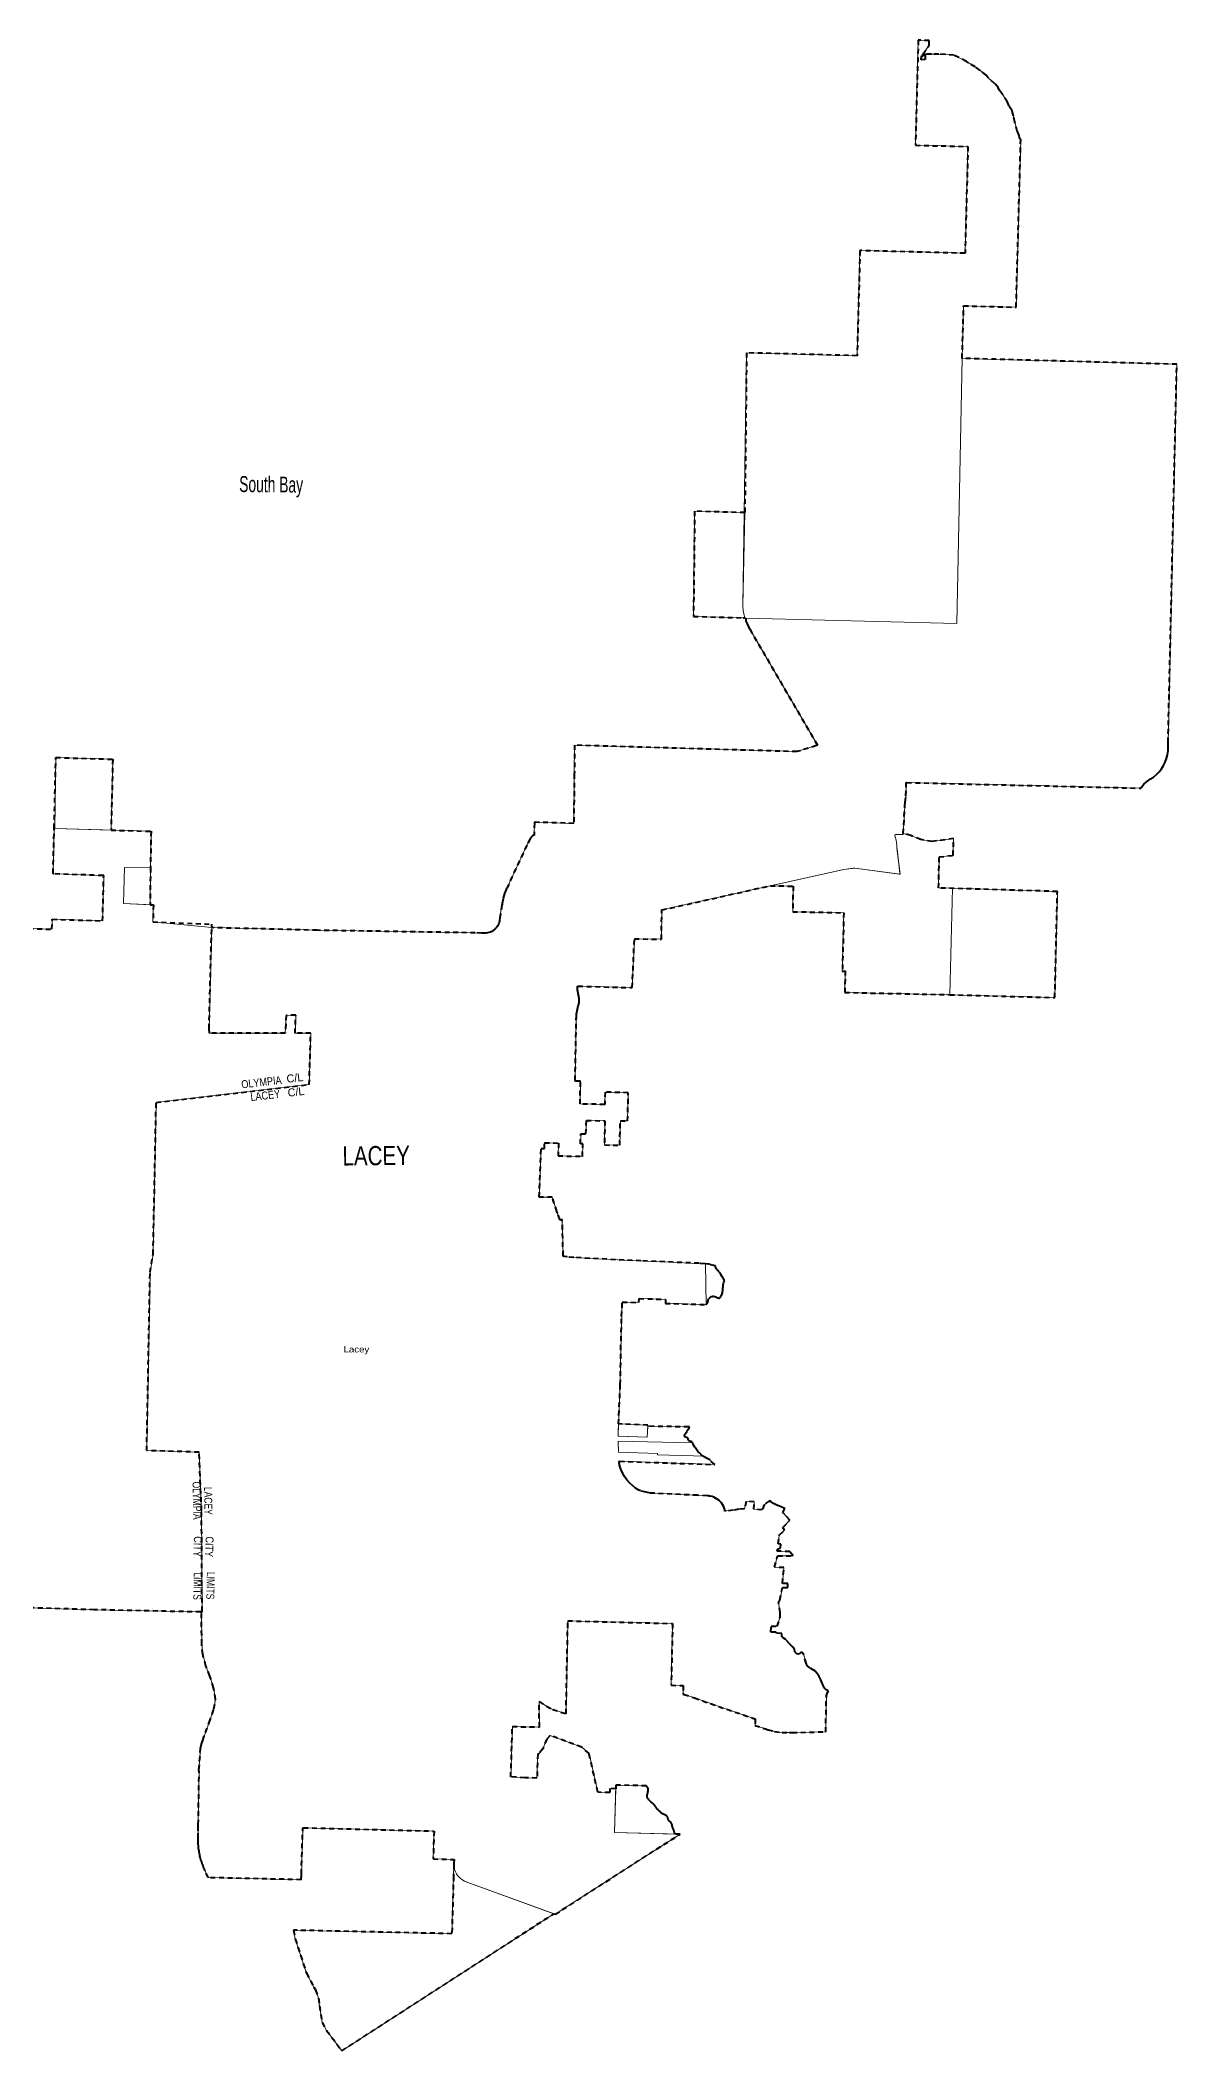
# Model space of a CAD drawing. Header units: feet. Extents: x -903180 to 1023491, y -707744 to 564635.
# Drawn here: x -463150 to -434607, y -185718 to -135231 of the extents above; entities that cross this region are included whole.
import ezdxf

# ---------------------------------------------------------------- set-up
doc = ezdxf.new("R2010")
doc.units = ezdxf.units.FT
doc.header["$LTSCALE"] = 80
doc.linetypes.add('SHORT_DASHED', pattern=[2.7, 1.5, -1.2])
doc.layers.add('13', color=7, linetype='SHORT_DASHED', lineweight=40)
doc.layers.add('58', color=7, linetype='Continuous', lineweight=13)
for name, color, linetype in [('14', 7, 'Continuous'), ('15', 7, 'Continuous'), ('16', 7, 'Continuous'), ('36', 7, 'Continuous')]:
    doc.layers.add(name, color=color, linetype=linetype)

msp = doc.modelspace()

# ---------------------------------------------------------------- linework, layer by layer
at = {"layer": '13'}
for p, q in [((-441424.36, -154365.82), (-441408.8, -154203.26)), ((-450745.01, -155194.5), (-450765.01, -155201.69)), ((-446183.72, -166048.75), (-446189.75, -166030.66)), ((-446784.53, -170429.68), (-446838.37, -170410.47)), ((-444521.73, -175236.71), (-444671.78, -175234.97)), ((-450613.84, -177587.54), (-450618.38, -176946.45)), ((-447677.59, -179612.59), (-447679.5, -179609.56)), ((-447549.2, -179750.45), (-447550.43, -179749.7))]:
    msp.add_line(p, q, dxfattribs=at)
for points in [[(-441408.8, -154203.26), (-441403.88, -153891.72), (-441403.57, -153871.76), (-441385.07, -153872.2), (-435529.45, -154012.83), (-435509.17, -154013.31), (-435495.25, -153993.71), (-435483.13, -153976.63), (-435431.79, -153915.61), (-435374.36, -153860.3), (-435311.46, -153811.3), (-435263.78, -153781.6), (-435239.39, -153766.4), (-435223.78, -153755.48), (-435194.71, -153735.13), (-435119.99, -153673.02), (-435052.18, -153603.45), (-434992.02, -153527.17), (-434940.15, -153445.02), (-434897.16, -153357.9), (-434863.51, -153266.76), (-434839.57, -153172.61), (-434825.6, -153076.46), (-434821.76, -152979.39), (-434826.78, -152902.44), (-434827.27, -152895), (-434826.51, -152862.44), (-434606.64, -143369.57), (-439996.46, -143220.67), (-439960.47, -141901.15), (-438640.91, -141935.2), (-438525.89, -137724.18), (-438541.39, -137704.47), (-438555.61, -137701.08), (-438560.1, -137677.27), (-438569.01, -137622.79), (-438605.45, -137525.54), (-438613.07, -137519.31), (-438674.55, -137286.76), (-438705.39, -137127.24), (-438745.02, -137003.74), (-438812.93, -136887.7), (-438859, -136784.18), (-438977.75, -136600.72), (-439055.9, -136494.53), (-439092.56, -136421.38), (-439180.84, -136319), (-439344.64, -136176.84), (-439397.53, -136111.4), (-439545.64, -135987.68), (-439666.42, -135902.73), (-439839.13, -135802.63), (-439886.29, -135766.29), (-440202.58, -135603.51), (-440582.92, -135580.87), (-440764.92, -135582.57), (-440871.49, -135583.36), (-440958.39, -135594.57), (-440926.51, -135618.74), (-440925.21, -135718.74), (-441025.29, -135720.34), (-441019.76, -135620.25), (-440982, -135636.9), (-440980.5, -135581.89), (-440825.81, -135356.38), (-440822.6, -135238.42), (-441099.05, -135231.29), (-441171.02, -137870.32), (-439851.32, -137898.71), (-439924.49, -140581.64), (-442563.59, -140513.54), (-442635.57, -143152.56), (-445411.19, -143080.92), (-445454.05, -147094.21), (-446715.47, -147059.44), (-446744.22, -149699.66), (-445492.42, -149734.15), (-445450.69, -149733.86), (-445448.58, -149747.75), (-445426.53, -149748.11), (-445426.78, -149815.4), (-445398.71, -149886.55), (-445351.28, -149982.46), (-445341.33, -150002.57), (-445329.73, -150022.46), (-443640.31, -152917.74), (-443629.47, -152936.31), (-443654.07, -152943.94), (-444145.03, -153096.17), (-449729.28, -152934.32), (-449737.16, -153659.69), (-449750.61, -154896.89), (-450718.65, -154867.82), (-450738.59, -154867.22), (-450739.04, -154890.1)], [(-463872.65, -157527.85), (-462856.36, -157555.36), (-462847.69, -157305.5), (-461582.94, -157342.89), (-461556.16, -156229.79), (-461555.61, -156206.96), (-461575.68, -156206.32), (-462806.91, -156167.08), (-462826.92, -156166.44), (-462826.44, -156146.44), (-462799.87, -155042.22), (-462799.36, -155020.94), (-462756.89, -153242.78), (-461328.11, -153287.45), (-461370.75, -155065.01), (-460365.74, -155095.97), (-460382.59, -156012.62), (-460388.13, -156944.67), (-460308.8, -156943.71), (-460318.48, -157370.09), (-458841.59, -157430.44)], [(-446189.75, -166030.66), (-446192.93, -166010.07), (-446196.11, -166008.95), (-446316.34, -165977.01), (-446359.18, -165969.51), (-446454.12, -165953.75), (-446603.71, -165942.92), (-448065.21, -165881.9), (-448486.65, -165864.31), (-449749.79, -165798.17), (-449919.13, -165780.96), (-449994.82, -165769.06), (-450014.87, -165765.91), (-450015.4, -165747.74), (-450041.5, -164840.59), (-450073.6, -164853.66), (-450093.6, -164861.8), (-450101.06, -164841.81), (-450160.1, -164683.49), (-450167.59, -164663.41), (-450174.08, -164643.49), (-450291.08, -164284.44), (-450616.97, -164279.65), (-450571.98, -163060.44), (-450487.38, -163061.22), (-450483.75, -162917.76), (-450133.04, -162924.74), (-450141.01, -163244.39), (-449531.47, -163259.06), (-449523.42, -162947.24), (-449582.5, -162946.32), (-449575.94, -162692.38), (-449445.87, -162695.87), (-449433.35, -162358.93), (-448972.73, -162364.02), (-448976.45, -162972.84), (-448597.25, -162980.89), (-448581.05, -162366.63), (-448399.31, -162368.07), (-448380.94, -161661.93), (-448963.77, -161646.44), (-448973.4, -161956.72), (-449591.9, -161942.71), (-449582.09, -161369.82), (-449695.91, -161367.88), (-449715.92, -161367.54), (-449715.55, -161346.83), (-449687.76, -159822.34), (-449686.59, -159802.34), (-449684.67, -159782.34), (-449678.74, -159682.58), (-449658.81, -159562.26), (-449636.16, -159478.53), (-449630.93, -159458.53), (-449625.58, -159438.53), (-449622.78, -159428.05), (-449615.2, -159384.35), (-449612.23, -159340.09), (-449613.91, -159295.76), (-449620.2, -159251.85), (-449626.77, -159225.83), (-449633.18, -159200.43), (-449636.6, -159185.83), (-449642.63, -159160.07), (-449655.7, -159073.37), (-449658.76, -159005), (-449659.65, -158985.01), (-449639.92, -158985.53), (-448281.73, -159021.48), (-448227.36, -157797.43), (-447550.51, -157803.64), (-447538.54, -157071.91), (-444813.54, -156462.14), (-444242.82, -156474.3), (-444251.05, -157114.28), (-442970.17, -157141.56), (-443006.53, -158616.23), (-442931.01, -158595.99), (-442944.49, -159142.56), (-440305.08, -159198.77), (-437668.78, -159272.29), (-437605.33, -156608.01), (-440589.1, -156518.17), (-440573.05, -155738.09), (-440222.25, -155702.03), (-440213.56, -155279.78), (-440749.14, -155354.14), (-441032.5, -155305.16), (-441287.53, -155199.48), (-441474.82, -155153.89), (-441433.73, -154462.4), (-441424.36, -154365.82)], [(-450739.04, -154890.1), (-450744.62, -155174.45), (-450745.01, -155194.5)], [(-450765.01, -155201.69), (-450773.19, -155205.33), (-450786.52, -155213.04), (-450798.99, -155222.09), (-450810.43, -155232.4), (-450820.74, -155243.85), (-450824.02, -155248.37), (-450836.72, -155268.17), (-450847.34, -155288.37), (-450930.17, -155446.02), (-451426.67, -156514.79), (-451436.04, -156534.96), (-451444.25, -156554.79), (-451488.05, -156660.65), (-451526.7, -156791.26), (-451548.52, -156909.22), (-451551.61, -156926.57), (-451555.09, -156949.22), (-451604.04, -157267.89), (-451614.35, -157338.57), (-451617.58, -157360.69), (-451622.38, -157378.57), (-451631.32, -157407.53), (-451646.81, -157443.7), (-451665.99, -157478.05), (-451688.66, -157510.21), (-451714.56, -157539.82), (-451743.42, -157566.56), (-451774.91, -157590.14), (-451808.7, -157610.3), (-451844.41, -157626.82), (-451881.65, -157639.51), (-451920.01, -157648.24), (-451959.07, -157652.92), (-451998.41, -157653.48), (-452017.6, -157651.74), (-452029.43, -157650.67), (-452057.6, -157650.09), (-452224.77, -157646.66), (-456192.69, -157581.41), (-458826.37, -157515.49), (-458842.79, -157514.68)], [(-459099.55, -174699.74), (-459084.93, -174679.74), (-459098.09, -172147.93), (-459158.76, -170686.93), (-460474.77, -170645.61), (-460391.85, -166169.76), (-460314.22, -165713.24), (-460237.64, -161905.9), (-456393.66, -161455.22), (-456355.88, -160168.2), (-456750.89, -160167.03), (-456733.62, -159715.16), (-456977.05, -159717.45), (-456994.39, -160161.49), (-458899.92, -160162.78), (-458909.74, -160054.35), (-458842.79, -157514.68)], [(-458842.79, -157514.68), (-458840.57, -157430.48), (-458841.59, -157430.44)], [(-446838.37, -170410.47), (-446871.96, -170383.65), (-446884.8, -170325.07), (-446954.7, -170305.54), (-446966.37, -170287.2), (-446970.1, -170273.05), (-446959.31, -170237.08), (-446907.79, -170173.79), (-446899.17, -170145.82), (-446868.02, -170096.19), (-446855.3, -170072.4), (-446844.62, -170052.42), (-446865.66, -170052.09), (-447891.46, -170036.31), (-447891.07, -170004.52), (-448627.95, -169978.88), (-448581.54, -168988.52), (-448567.33, -168106.88), (-448548.19, -167277.72), (-448531.64, -166916.05), (-448113.93, -166928.9), (-448109.28, -166828.99), (-447448.92, -166849.32), (-447449.8, -166949.34), (-446429.8, -166980.75), (-446428.37, -166980.77), (-446427.96, -166980.25), (-446426.27, -166978.45), (-446414.9, -166966.56), (-446403.39, -166953.32), (-446393.67, -166941.02), (-446388.84, -166932.58), (-446384.34, -166921.47), (-446381.77, -166910.27), (-446379.3, -166896.59), (-446377.13, -166882.59), (-446374.33, -166867.4), (-446371.39, -166856.2), (-446365.06, -166842.06), (-446358.04, -166832), (-446344.74, -166816.58), (-446335.29, -166807.76), (-446315.83, -166793.07), (-446290.79, -166780.22), (-446274.04, -166774.02), (-446254.13, -166770.63), (-446238.57, -166771.59), (-446210.77, -166776.18), (-446189.66, -166782.6), (-446181.99, -166786.05), (-446156.58, -166798.99), (-446140.98, -166806.89), (-446123.68, -166814.37), (-446104.97, -166818.41), (-446094.51, -166817.31), (-446069.18, -166795.64), (-446056.71, -166779.66), (-446048.91, -166764.7), (-446042.3, -166749.27), (-446027.99, -166710.53), (-446019.46, -166684.18), (-446015.24, -166665.82), (-446012.48, -166651.68), (-446009.55, -166638.09), (-446007.53, -166625.42), (-446004.87, -166605.69), (-446003.95, -166587.14), (-446003.44, -166575.8), (-446003.26, -166569.38), (-446003.26, -166557.17), (-446002.85, -166541.33), (-446002.39, -166530.68), (-446001.19, -166516.18), (-445999.54, -166503.6), (-445994.99, -166480.69), (-445988.47, -166450.3), (-445980.25, -166418.39), (-445975.21, -166401.5), (-445968.33, -166383.87), (-445965.15, -166381.72), (-445975.34, -166363.36), (-445986.53, -166345.36), (-445993.58, -166334.04), (-446010.9, -166308), (-446024.96, -166285.84), (-446034.48, -166267.06), (-446053.96, -166227.8), (-446069.09, -166204.1), (-446092.71, -166174.86), (-446117.93, -166146.81), (-446136.62, -166124.87), (-446149.32, -166106.72), (-446160.2, -166092.2), (-446171.67, -166072.58), (-446183.72, -166048.75)], [(-444671.78, -175234.97), (-444671.13, -175207.03), (-444798.04, -175203.51), (-444792.37, -175056.21), (-444639.61, -175059.49), (-444563.37, -174810.45), (-444565.4, -174713.9), (-444606.58, -174471.77), (-444575.27, -174398.62), (-444509.27, -174084.71), (-444400.8, -174086.35), (-444377.67, -174086.7), (-444377.86, -174066.65), (-444378.6, -173986.38), (-444508.06, -173981.18), (-444473.21, -173583.11), (-444706.57, -173576.96), (-444630.28, -173285.37), (-444238.71, -173291.01), (-444324.8, -173180.66), (-444641.92, -173170.12), (-444635.7, -173124.07), (-444561.84, -173085.31), (-444551.89, -172993.01), (-444616.14, -172991.69), (-444590.46, -172767.27), (-444458.46, -172643.87), (-444499.13, -172577.88), (-444326.57, -172392.42), (-444500.14, -172204.07), (-444451.04, -172098.3), (-444523.33, -172069.57), (-444604.32, -172035.07), (-444633.42, -172022.03), (-444731.01, -171972.03), (-444791.67, -171934.22), (-444834.99, -171908.77), (-444971.36, -172007.18), (-445016.17, -172134.47), (-445229.36, -172117.65), (-445216.98, -171934.26), (-445417.52, -171923.61), (-445459.52, -172109.74), (-445602.36, -172120.88), (-445745.44, -172144.08), (-445935.91, -172161.86), (-445954.47, -172163.6), (-445958.65, -172143.73), (-445960.8, -172133.52), (-445974.6, -172087.69), (-445993.1, -172043.56), (-446016.13, -172001.6), (-446043.41, -171962.28), (-446074.65, -171926.02), (-446109.51, -171893.23), (-446147.61, -171864.26), (-446188.53, -171839.43), (-446231.81, -171819.02), (-446277, -171803.24), (-446323.59, -171792.27), (-446351.06, -171788.78), (-446371, -171786.25), (-446391.06, -171784.95), (-446639.47, -171768.93), (-447785.33, -171716.63), (-447806.88, -171715.65), (-447825.33, -171712.53), (-447931.14, -171694.66), (-448073.86, -171656.75), (-448089.78, -171652.52), (-448113.86, -171639.62), (-448197.87, -171589.01), (-448279.46, -171527.38), (-448354.16, -171457.55), (-448421.15, -171380.3), (-448479.7, -171296.46), (-448529.17, -171206.97), (-448569.01, -171112.79), (-448598.79, -171014.97), (-448614.32, -170934.57), (-448617.53, -170917.93), (-448598.18, -170915.49), (-446207.12, -170997.31), (-446337.44, -170880.26), (-446401.44, -170843.72), (-446505.97, -170783.14), (-446523.9, -170774.96), (-446591.65, -170698.81), (-446632.95, -170668.49), (-446711.68, -170560.72), (-446754.91, -170489.74), (-446763.95, -170463.28), (-446766.51, -170452.7), (-446782.85, -170431.83), (-446784.53, -170429.68)], [(-459099.55, -174699.74), (-459119.55, -174699.61), (-461792.39, -174642.77), (-467070.26, -174486.08), (-467937.29, -174456.31), (-467954.16, -174957.01), (-467753.08, -174961.46), (-467765.24, -175565.7), (-469105.23, -175523.38), (-469115.48, -175523.06), (-470140.78, -175490.68), (-470189.55, -177168.73), (-471012.78, -177160.31)], [(-456594.75, -181422.2), (-458929.26, -181370.09), (-459010.88, -181197.83), (-459024.35, -181167.95), (-459037.38, -181138.03), (-459049.66, -181107.93), (-459061.65, -181077.46), (-459072.96, -181047.09), (-459083.74, -181016.28), (-459094.02, -180985.28), (-459103.84, -180954.15), (-459112.92, -180922.98), (-459121.64, -180891.43), (-459129.62, -180859.89), (-459137.27, -180827.96), (-459144.29, -180796.28), (-459150.72, -180764.44), (-459156.45, -180732.35), (-459161.82, -180700.13), (-459166.6, -180667.68), (-459170.84, -180635.42), (-459174.47, -180603.27), (-459177.38, -180570.67), (-459179.94, -180538.06), (-459181.9, -180505.73), (-459183.13, -180472.98), (-459183.98, -180440.2), (-459184.28, -180407.87), (-459183.81, -180374.57), (-459182.1, -180192.88), (-459180.12, -180077.92), (-459179.5, -180042.65), (-459179.43, -180037.92), (-459159.32, -178699.11), (-459163.81, -178679.11), (-459162.29, -178659.11), (-459121.69, -178125.17), (-459101, -178013.25), (-459068.74, -177926.26), (-459002.62, -177725.42), (-458903.15, -177476.28), (-458787.25, -177129.37), (-458745.3, -176888.43), (-458795.14, -176604.29), (-458887.86, -176307.63), (-458986.74, -176057.26), (-459069.92, -175762.26), (-459093.57, -175502.38), (-459099.4, -174719.74), (-459099.55, -174699.74)], [(-450618.38, -176946.45), (-450432.41, -177066.88), (-450278.15, -177146.9), (-449945.07, -177253.44), (-449899.55, -174922.17), (-449899.52, -174920.57), (-447268.42, -174990.09), (-447305.23, -176541.12), (-447002.84, -176546.92), (-447001.03, -176740.73), (-447000.84, -176761), (-446981.63, -176767.64), (-446720.81, -176857.69), (-445903.12, -177143.67), (-445256.13, -177363.58), (-445226.89, -177373.52), (-445216.13, -177376.96), (-445192.18, -177384.62), (-445195.7, -177545.65), (-444912.53, -177643.63), (-444890.41, -177651.29), (-444872.53, -177655.71), (-444707.34, -177696.6), (-444521.13, -177722.44), (-444333.25, -177728.68), (-444303.28, -177727.67), (-444283.77, -177727.01), (-444263.28, -177726.55), (-443424.44, -177707.61), (-443405.42, -176820.67), (-443402.92, -176795.57), (-443397.82, -176770.88), (-443390.16, -176746.85), (-443380.03, -176723.75), (-443367.55, -176701.84), (-443352.84, -176681.35), (-443352.41, -176680.82), (-443364.41, -176676.23), (-443385.86, -176665.97), (-443406.11, -176653.53), (-443424.96, -176639.04), (-443442.18, -176622.66), (-443457.6, -176604.57), (-443471.04, -176584.96), (-443482.36, -176564.06), (-443491.43, -176542.09), (-443498.16, -176519.29), (-443509.35, -176483.54), (-443542.72, -176399.35), (-443584.7, -176319.12), (-443634.84, -176243.71), (-443692.59, -176173.95), (-443811.51, -176110.24), (-443814.93, -176108.54), (-443832.25, -176098.55), (-443848.43, -176086.8), (-443863.29, -176073.42), (-443876.68, -176058.56), (-443888.44, -176042.39), (-443898.44, -176025.07), (-443906.58, -176006.81), (-443912.76, -175987.79), (-443984.33, -175750.88), (-443985.47, -175747.44), (-443987.42, -175742.98), (-443989.82, -175738.74), (-443992.66, -175734.78), (-443995.89, -175731.14), (-443999.48, -175727.85), (-444003.4, -175724.96), (-444007.6, -175722.5), (-444012.03, -175720.48), (-444016.65, -175718.94), (-444021.41, -175717.89), (-444026.25, -175717.35), (-444031.12, -175717.31), (-444035.97, -175717.79), (-444040.74, -175718.76), (-444045.38, -175720.24), (-444049.84, -175722.18), (-444054.08, -175724.59), (-444058.04, -175727.42), (-444079.14, -175741.56), (-444091.87, -175748.41), (-444123.18, -175757.22), (-444147.16, -175751.35), (-444160.86, -175743.03), (-444196.58, -175696.53), (-444208.82, -175629.1), (-444255.73, -175571), (-444328.33, -175508.44), (-444425.5, -175393.36), (-444488.05, -175348.67), (-444523.32, -175310.73), (-444521.73, -175236.71)], [(-447679.5, -179609.56), (-447680.5, -179608.03), (-447681.61, -179606.34), (-447682.32, -179605.26), (-447683.22, -179603.92), (-447684.62, -179601.85), (-447685.88, -179599.99), (-447686.81, -179598.6), (-447687.8, -179597.13), (-447688.76, -179595.68), (-447690.03, -179593.82), (-447690.41, -179593.27), (-447690.74, -179592.78), (-447691.11, -179592.24), (-447691.67, -179591.43), (-447692.34, -179590.45), (-447693.07, -179589.38), (-447693.86, -179588.23), (-447695.34, -179586.16), (-447696.91, -179583.96), (-447699.52, -179580.22), (-447703.31, -179575.07), (-447708.12, -179568.65), (-447713.08, -179562.39), (-447719.19, -179554.63), (-447723.03, -179550.33), (-447727.33, -179545.24), (-447731.28, -179540.99), (-447750.74, -179521.29), (-447783.32, -179492.54), (-447818.16, -179462.43), (-447855.37, -179425.64), (-447865.29, -179414.34), (-447873.78, -179403.59), (-447881.75, -179392.55), (-447887.24, -179383.95), (-447889.61, -179380.04), (-447891.76, -179376.36), (-447894.98, -179370.93), (-447898.32, -179364.76), (-447902.45, -179356.21), (-447905.95, -179347.89), (-447908.26, -179340.19), (-447909.62, -179334.25), (-447910.52, -179329.27), (-447911.03, -179323.16), (-447911.03, -179318.63), (-447910.64, -179314.16), (-447909.9, -179310.3), (-447909.35, -179308.14), (-447906.13, -179298.1), (-447904.82, -179292.88), (-447900.24, -179274.12), (-447891.47, -179229.4), (-447890.79, -179225.45), (-447891.24, -179223.64), (-447891.92, -179222.32), (-447894.1, -179218.01), (-447894.91, -179215.43), (-447894.19, -179212.75), (-447892.39, -179210.59), (-447888.04, -179207.14), (-447884.95, -179203.15), (-447883.87, -179199.16), (-447882.05, -179190.27), (-447881.69, -179179.2), (-447882.42, -179170.31), (-447883.95, -179164.77), (-447883.05, -179159.33), (-447881.96, -179145.35), (-447883.77, -179131.38), (-447889.21, -179115.41), (-447895.92, -179102.71), (-447904.81, -179089.64), (-447914.96, -179078.03), (-447927.73, -179063.8), (-448690.99, -179046.65), (-448692.77, -179137.91), (-448842.73, -179134.2), (-448845.87, -179234.16), (-449145.79, -179226.74), (-449367.81, -178252.13), (-449551.73, -178097.36), (-450341.41, -177796.71), (-450425.54, -177892.49), (-450528.94, -178131.95), (-450626.24, -178258.92), (-450656.42, -178269.07), (-450675.29, -178868.79), (-450975.2, -178861.37), (-451331.2, -178838.81), (-451292.44, -177575.63), (-450613.84, -177587.54)], [(-447550.43, -179749.7), (-447551.92, -179748.79), (-447553.01, -179748.01), (-447553.69, -179747.39), (-447554.27, -179746.75), (-447554.86, -179746.01), (-447555.55, -179745.06), (-447556.34, -179743.65), (-447556.98, -179742.45), (-447557.8, -179740.6), (-447559.11, -179737.24), (-447560.05, -179734.78), (-447560.65, -179733.45), (-447561.74, -179731.21), (-447562.24, -179730.39), (-447562.76, -179729.64), (-447563.19, -179729.13), (-447563.59, -179728.67), (-447564.08, -179728.23), (-447564.51, -179727.91), (-447565.13, -179727.58), (-447565.87, -179727.28), (-447566.77, -179727.03), (-447567.88, -179726.79), (-447572.16, -179726.47), (-447574.32, -179726.34), (-447575.92, -179726.15), (-447577.49, -179725.76), (-447578.51, -179725.31), (-447579.4, -179724.64), (-447579.73, -179724.32), (-447580.04, -179723.78), (-447580.19, -179723.18), (-447580.21, -179722.66), (-447580.12, -179722.06), (-447579.99, -179721.19), (-447578.95, -179717.45), (-447578.76, -179716.19), (-447578.89, -179715.37), (-447579.27, -179714.63), (-447579.8, -179714.15), (-447581.03, -179713.26), (-447582.92, -179712.2), (-447585.32, -179710.97), (-447588.89, -179709.41), (-447594.58, -179707.01), (-447596.84, -179705.86), (-447599.47, -179704.02), (-447601.36, -179702.56), (-447603.43, -179700.78), (-447606.49, -179697.6), (-447610.73, -179692.74), (-447617.82, -179683.75), (-447621.79, -179679.08), (-447623.58, -179677.17), (-447625.32, -179675.63), (-447625.29, -179675.48), (-447625.13, -179675.34), (-447624.54, -179675.1), (-447622.6, -179674.76), (-447619.88, -179674.28), (-447619.15, -179674.04), (-447619.12, -179673.84), (-447619.63, -179673.39), (-447620.2, -179673.02), (-447621.45, -179672.43), (-447623.74, -179671.48), (-447626.68, -179670.49), (-447630.81, -179669.19), (-447637.92, -179666.98), (-447640.16, -179666.18), (-447642.37, -179665.36), (-447645.5, -179663.98), (-447646.78, -179663.26), (-447648.11, -179662.39), (-447649.07, -179661.47), (-447649.46, -179661.01), (-447649.95, -179660.05), (-447650.37, -179658.85), (-447650.74, -179657.47), (-447651, -179655.99), (-447651.96, -179650.39), (-447652.02, -179649.7), (-447652.84, -179645.45), (-447654.2, -179642.34), (-447655.5, -179640.55), (-447657.36, -179638.84), (-447661.04, -179636.25), (-447666.32, -179632.98), (-447669.78, -179630.51), (-447671.7, -179628.63), (-447673.75, -179625.33), (-447674.7, -179622.17), (-447676.22, -179616.58), (-447677.59, -179612.59)], [(-452760.01, -181055.11), (-452768.96, -181334.61), (-452811.81, -182778.11), (-456789.8, -182689.07), (-456746.2, -182910.4), (-456462.5, -183771.07), (-456278.65, -184116.45), (-456236.74, -184190.39), (-456161.16, -184400.2), (-456134.83, -184591.95), (-456069.35, -185011.53), (-455956.88, -185208.34), (-455572.63, -185717.9), (-450251.68, -182276.09), (-450213.6, -182290.58), (-447079.33, -180278.16), (-447215.53, -180274.34), (-447238.11, -180181.99), (-447240.73, -180173.4), (-447246.82, -180161.93), (-447254.91, -180142.79), (-447260.41, -180127.76), (-447265.31, -180113.12), (-447269.96, -180097.59), (-447275.67, -180077.07), (-447276.57, -180070.23), (-447277.07, -180061.87), (-447278.22, -180050.17), (-447279.56, -180043.67), (-447283.15, -180035.09), (-447287.55, -180027.15), (-447295.73, -180014.54), (-447301.16, -180006.35), (-447305.81, -179998.22), (-447306.92, -179995.35), (-447307.87, -179992.15), (-447306.58, -179990.92), (-447303.55, -179989.18), (-447301.93, -179988.11), (-447301.14, -179987.16), (-447303.11, -179985.42), (-447304.95, -179983.8), (-447306.97, -179982.51), (-447310.17, -179980.32), (-447314.14, -179978.08), (-447319.58, -179975.61), (-447325.02, -179972.96), (-447328.63, -179971.2), (-447333.25, -179968.65), (-447337.48, -179965.81), (-447340.54, -179963.21), (-447342.22, -179961.39), (-447346.11, -179957.15), (-447349.38, -179953.37), (-447352.74, -179949.5), (-447355.88, -179945.58), (-447358.32, -179942.52), (-447362.07, -179937.56), (-447369.21, -179926.59), (-447371.03, -179923.45), (-447373.71, -179918.55), (-447375.98, -179913.47), (-447377.44, -179909.63), (-447378.92, -179904.53), (-447379.96, -179899.79), (-447381.86, -179890.52), (-447382.53, -179886.82), (-447383.46, -179883.12), (-447384.72, -179878.19), (-447387.37, -179871.6), (-447388.8, -179868.18), (-447391.63, -179861.42), (-447396.36, -179850.8), (-447397.68, -179847.97), (-447400.14, -179843.06), (-447403.5, -179837.15), (-447408, -179830.21), (-447413.26, -179823.27), (-447425.39, -179812.87), (-447433.01, -179808.17), (-447448.46, -179799.54), (-447466.16, -179790.57), (-447483.64, -179782.72), (-447504.75, -179773.29), (-447507.76, -179771.94), (-447513.16, -179769.41), (-447518.21, -179767.03), (-447521.42, -179765.47), (-447524.43, -179763.98), (-447534.81, -179758.61), (-447538.62, -179756.54), (-447540.59, -179755.43), (-447544.71, -179753.11), (-447546.91, -179751.83), (-447549.2, -179750.45)], [(-456594.75, -181422.2), (-456591.82, -181298.68), (-456591.2, -181278.68), (-456555.75, -180137.45), (-456555.14, -180117.52), (-456537.75, -180117.95), (-453258.79, -180199.95), (-453282.01, -180899.23), (-452757.19, -180913.11), (-452760.57, -181015.11), (-452761.22, -181034.47), (-452760.01, -181055.11)]]:
    msp.add_lwpolyline(points, dxfattribs=at)
at = {"layer": '58'}
for points in [[(-439996.46, -143220.67), (-440130.49, -149878.44), (-445426.53, -149748.11), (-445448.58, -149747.75), (-445450.69, -149733.86), (-445473.01, -149671.72), (-445492.31, -149563.56), (-445501.96, -149424.49), (-445411.19, -143080.92), (-442635.57, -143152.56), (-442563.59, -140513.54), (-439924.49, -140581.64), (-439851.32, -137898.71), (-441171.02, -137870.32), (-441099.05, -135231.29), (-440822.6, -135238.42), (-440825.81, -135356.38), (-440980.5, -135581.89), (-440982, -135636.9), (-441019.76, -135620.25), (-441025.29, -135720.34), (-440925.21, -135718.74), (-440926.51, -135618.74), (-440958.39, -135594.57), (-440871.49, -135583.36), (-440582.92, -135580.87), (-440202.58, -135603.51), (-439886.29, -135766.29), (-439839.13, -135802.63), (-439666.42, -135902.73), (-439545.64, -135987.68), (-439397.53, -136111.4), (-439344.64, -136176.84), (-439344.64, -136176.84), (-439180.84, -136319), (-439092.56, -136421.38), (-439055.9, -136494.53), (-438977.75, -136600.72), (-438859, -136784.18), (-438812.93, -136887.7), (-438745.02, -137003.74), (-438705.39, -137127.24), (-438674.55, -137286.76), (-438613.07, -137519.31), (-438605.45, -137525.54), (-438569.01, -137622.79), (-438555.61, -137701.08), (-438541.39, -137704.47), (-438525.89, -137724.18), (-438640.91, -141935.2), (-439960.47, -141901.15)], [(-445492.42, -149734.15), (-446744.22, -149699.66), (-446715.47, -147059.44), (-445454.05, -147094.21), (-445501.96, -149424.49), (-445492.31, -149563.56), (-445473.01, -149671.72), (-445450.69, -149733.86)], [(-462779.39, -155021.56), (-462756.89, -153242.78), (-461328.11, -153287.45), (-461370.75, -155065.01)], [(-444813.54, -156462.14), (-442966.18, -156052.21), (-442692.08, -156020.25), (-441557.51, -156174.42), (-441635.94, -155516.83), (-441639.54, -155453.82), (-441658.1, -155315.05), (-441685.54, -155201.75), (-441690.41, -155181.66), (-441593.71, -155174.21), (-441476.16, -155176.47), (-441478.16, -155153.08), (-441287.53, -155199.48), (-441032.5, -155305.16), (-440749.14, -155354.14), (-440213.56, -155279.78), (-440222.25, -155702.03), (-440573.05, -155738.09), (-440589.1, -156518.17), (-440239.19, -156526.12), (-440305.08, -159198.77), (-442944.49, -159142.56), (-442931.01, -158595.99), (-443006.53, -158616.23), (-442970.17, -157141.56), (-444251.05, -157114.28), (-444242.82, -156474.3)], [(-460382.59, -156012.62), (-460388.13, -156944.67), (-461059.04, -156909.7), (-461035.25, -156005.3)], [(-437605.33, -156608.01), (-437668.78, -159272.29), (-440305.08, -159198.77), (-440239.19, -156526.12)], [(-446445.89, -165953.49), (-446317.12, -165978.55), (-446192.26, -166010.31), (-446183.72, -166048.75), (-446160.2, -166092.2), (-446069.09, -166204.1), (-446053.96, -166227.8), (-446010.9, -166308), (-445965.15, -166381.72), (-445999.54, -166503.6), (-446003.95, -166587.14), (-446015.24, -166665.82), (-446042.3, -166749.27), (-446069.18, -166795.64), (-446094.51, -166817.31), (-446123.68, -166814.37), (-446189.66, -166782.6), (-446238.57, -166771.59), (-446274.04, -166774.02), (-446335.29, -166807.76), (-446365.06, -166842.06), (-446377.13, -166882.59), (-446384.34, -166921.47), (-446393.67, -166941.02), (-446428.48, -166982.78)], [(-447891.07, -170004.52), (-447891.46, -170036.31), (-447907.71, -170309.03), (-448633.56, -170287.59), (-448627.95, -169978.88)], [(-448633.56, -170287.59), (-448627.95, -169978.88), (-447891.07, -170004.52), (-447907.71, -170309.03)], [(-446787.19, -170452.18), (-446766.51, -170452.7), (-446763.95, -170463.28), (-446754.91, -170489.74), (-446711.68, -170560.72), (-446632.95, -170668.49), (-446591.65, -170698.81), (-446523.9, -170774.96), (-446505.97, -170783.14), (-446743.58, -170780.39), (-447646.69, -170750.7), (-447647.01, -170716.25), (-448631.09, -170683.13), (-448632.11, -170405.87)], [(-447647.01, -170716.25), (-448631.09, -170683.13), (-448632.11, -170405.87), (-446787.19, -170452.18), (-446766.51, -170452.7), (-446754.91, -170489.74), (-446711.68, -170560.72), (-446632.95, -170668.49), (-446591.65, -170698.81), (-446523.9, -170774.96), (-446505.97, -170783.14), (-446743.58, -170780.39), (-447646.69, -170750.7)], [(-456746.2, -182910.4), (-456789.8, -182689.07), (-452811.81, -182778.11), (-452760.01, -181055.11), (-452750.18, -181133.88), (-452737.97, -181181), (-452718.88, -181228.2), (-452696.02, -181272.4), (-452668.66, -181313.96), (-452637.1, -181352.44), (-452601.7, -181387.41), (-452562.83, -181418.48), (-452495.28, -181459.02), (-452478.34, -181465.2), (-450251.68, -182276.09), (-455572.63, -185717.9), (-455572.63, -185717.9), (-455956.88, -185208.34), (-456069.35, -185011.53), (-456134.83, -184591.95), (-456161.16, -184400.2), (-456236.74, -184190.39), (-456278.65, -184116.45), (-456462.5, -183771.07), (-456746.2, -182910.4)]]:
    msp.add_lwpolyline(points, close=True, dxfattribs=at)
for points in [[(-441593.71, -155174.21), (-441476.16, -155176.47), (-441433.73, -154462.4), (-441424.36, -154365.82), (-441408.8, -154203.26), (-441403.88, -153891.72), (-441403.57, -153871.76), (-441385.07, -153872.2), (-435529.45, -154012.83), (-435509.17, -154013.31), (-435495.25, -153993.71), (-435483.13, -153976.63), (-435431.79, -153915.61), (-435374.36, -153860.3), (-435311.46, -153811.3), (-435263.78, -153781.6), (-435239.39, -153766.4), (-435223.78, -153755.48), (-435194.71, -153735.13), (-435119.99, -153673.02), (-435052.18, -153603.45), (-434992.02, -153527.17), (-434940.15, -153445.02), (-434897.16, -153357.9), (-434863.51, -153266.76), (-434839.57, -153172.61), (-434825.6, -153076.46), (-434821.76, -152979.39), (-434826.78, -152902.44), (-434827.27, -152895), (-434826.51, -152862.44), (-434606.64, -143369.57), (-439996.46, -143220.67), (-440130.49, -149878.44), (-445426.53, -149748.11), (-445426.78, -149815.4), (-445398.71, -149886.55), (-445351.28, -149982.46), (-445341.33, -150002.57), (-445329.73, -150022.46), (-443640.31, -152917.74), (-443629.47, -152936.31), (-443654.07, -152943.94), (-444145.03, -153096.17), (-449729.28, -152934.32), (-449737.16, -153659.69), (-449750.61, -154896.89), (-450718.65, -154867.82), (-450738.59, -154867.22), (-450739.04, -154890.1), (-450744.62, -155174.45), (-450745.01, -155194.5), (-450765.01, -155201.69), (-450773.19, -155205.33), (-450786.52, -155213.04), (-450798.99, -155222.09), (-450810.43, -155232.4), (-450820.74, -155243.85), (-450824.02, -155248.37), (-450836.72, -155268.17), (-450847.34, -155288.37), (-450930.17, -155446.02), (-451426.67, -156514.79), (-451436.04, -156534.96), (-451444.25, -156554.79), (-451488.05, -156660.65), (-451526.7, -156791.26), (-451548.52, -156909.22), (-451551.61, -156926.57), (-451555.09, -156949.22), (-451604.04, -157267.89), (-451614.35, -157338.57), (-451617.58, -157360.69), (-451622.38, -157378.57), (-451631.32, -157407.53), (-451646.81, -157443.7), (-451665.99, -157478.05), (-451688.66, -157510.21), (-451714.56, -157539.82), (-451743.42, -157566.56), (-451774.91, -157590.14), (-451808.7, -157610.3), (-451844.41, -157626.82), (-451881.65, -157639.51), (-451920.01, -157648.24), (-451959.07, -157652.92), (-451998.41, -157653.48), (-452017.6, -157651.74), (-452029.43, -157650.67), (-452057.6, -157650.09), (-452224.77, -157646.66), (-456192.69, -157581.41), (-458826.37, -157515.49), (-458842.79, -157514.68)], [(-459099.55, -174699.74), (-459084.93, -174679.74), (-459098.09, -172147.93), (-459158.76, -170686.93), (-460474.77, -170645.61), (-460391.85, -166169.76), (-460314.22, -165713.24), (-460237.64, -161905.9), (-456393.66, -161455.22), (-456355.88, -160168.2), (-456750.89, -160167.03), (-456733.62, -159715.16), (-456977.05, -159717.45), (-456994.39, -160161.49), (-458899.92, -160162.78), (-458909.74, -160054.35), (-458842.79, -157514.68), (-460318.48, -157370.09), (-460308.8, -156943.71), (-461059.04, -156909.7), (-461035.25, -156005.3), (-460382.59, -156012.62), (-460365.74, -155095.97), (-462779.39, -155021.56), (-462799.36, -155020.94), (-462799.87, -155042.22), (-462826.44, -156146.44), (-462826.92, -156166.44), (-462806.91, -156167.08), (-461575.68, -156206.32), (-461555.61, -156206.96), (-461556.16, -156229.79), (-461582.94, -157342.89), (-462847.69, -157305.5), (-462856.36, -157555.36), (-463872.65, -157527.85)], [(-446844.62, -170052.42), (-446865.66, -170052.09), (-447891.46, -170036.31), (-447907.71, -170309.03), (-448613.55, -170288.18), (-448633.56, -170287.59), (-448633.62, -170269.97), (-448633.96, -170164.45), (-448581.54, -168988.52), (-448567.33, -168106.88), (-448531.03, -166922.89), (-448116.23, -166928.46), (-448105.1, -166830.96), (-447448.09, -166850.46), (-447448.09, -166947.96), (-446428.48, -166982.78), (-446445.89, -165953.49), (-448063.34, -165881.06), (-448486.65, -165864.31), (-449749.79, -165798.17), (-449919.13, -165780.96), (-449994.82, -165769.06), (-450014.87, -165765.91), (-450015.4, -165747.74), (-450041.5, -164840.59), (-450073.6, -164853.66), (-450093.6, -164861.8), (-450101.06, -164841.81), (-450160.1, -164683.49), (-450167.59, -164663.41), (-450174.08, -164643.49), (-450291.08, -164284.44), (-450616.97, -164279.65), (-450571.98, -163060.44), (-450487.38, -163061.22), (-450483.75, -162917.76), (-450133.04, -162924.74), (-450141.01, -163244.39), (-449531.47, -163259.06), (-449523.42, -162947.24), (-449582.5, -162946.32), (-449575.94, -162692.38), (-449445.87, -162695.87), (-449433.35, -162358.93), (-448972.73, -162364.02), (-448976.45, -162972.84), (-448597.25, -162980.89), (-448581.05, -162366.63), (-448399.31, -162368.07), (-448380.94, -161661.93), (-448963.77, -161646.44), (-448973.4, -161956.72), (-449591.9, -161942.71), (-449582.09, -161369.82), (-449695.91, -161367.88), (-449715.92, -161367.54), (-449715.55, -161346.83), (-449687.76, -159822.34), (-449686.59, -159802.34), (-449684.67, -159782.34), (-449678.74, -159682.58), (-449658.81, -159562.26), (-449636.16, -159478.53), (-449630.93, -159458.53), (-449625.58, -159438.53), (-449622.78, -159428.05), (-449615.2, -159384.35), (-449612.23, -159340.09), (-449613.91, -159295.76), (-449620.2, -159251.85), (-449626.77, -159225.83), (-449633.18, -159200.43), (-449636.6, -159185.83), (-449642.63, -159160.07), (-449655.7, -159073.37), (-449658.76, -159005), (-449659.65, -158985.01), (-449639.92, -158985.53), (-448281.73, -159021.48), (-448227.36, -157797.43), (-447550.51, -157803.64), (-447538.54, -157071.91), (-442966.18, -156052.21), (-442732.08, -156022.16), (-442704.31, -156018.59), (-442692.08, -156020.25), (-441578.62, -156171.55), (-441557.51, -156174.42), (-441559.87, -156154.27), (-441632.14, -155536.83), (-441635.94, -155516.83), (-441637.08, -155496.83), (-441639.54, -155453.82), (-441658.1, -155315.05), (-441685.54, -155201.75), (-441690.41, -155181.66), (-441671.6, -155180.21), (-441593.71, -155174.21)], [(-458842.79, -157514.68), (-458909.74, -160054.35), (-458899.92, -160162.78), (-456994.39, -160161.49), (-456977.05, -159717.45), (-456733.62, -159715.16), (-456750.89, -160167.03), (-456355.88, -160168.2), (-456393.66, -161455.22), (-460237.64, -161905.9), (-460314.22, -165713.24), (-460391.85, -166169.76), (-460474.77, -170645.61), (-459158.76, -170686.93), (-459098.09, -172147.93), (-459084.93, -174679.74), (-459099.55, -174699.74)], [(-444565.4, -174713.9), (-444606.58, -174471.77), (-444575.27, -174398.62), (-444509.27, -174084.71), (-444400.8, -174086.35), (-444377.67, -174086.7), (-444377.86, -174066.65), (-444378.6, -173986.38), (-444508.06, -173981.18), (-444473.21, -173583.11), (-444706.57, -173576.96), (-444630.28, -173285.37), (-444238.71, -173291.01), (-444324.8, -173180.66), (-444641.92, -173170.12), (-444635.7, -173124.07), (-444561.84, -173085.31), (-444551.89, -172993.01), (-444616.14, -172991.69), (-444590.46, -172767.27), (-444458.46, -172643.87), (-444499.13, -172577.88), (-444326.57, -172392.42), (-444500.14, -172204.07), (-444451.04, -172098.3), (-444523.33, -172069.57), (-444604.32, -172035.07), (-444633.42, -172022.03), (-444731.01, -171972.03), (-444791.67, -171934.22), (-444834.99, -171908.77), (-444971.36, -172007.18), (-445016.17, -172134.47), (-445229.36, -172117.65), (-445216.98, -171934.26), (-445417.52, -171923.61), (-445459.52, -172109.74), (-445602.36, -172120.88), (-445745.44, -172144.08), (-445935.91, -172161.86), (-445954.47, -172163.6), (-445958.65, -172143.73), (-445960.8, -172133.52), (-445974.6, -172087.69), (-445993.1, -172043.56), (-446016.13, -172001.6), (-446043.41, -171962.28), (-446074.65, -171926.02), (-446109.51, -171893.23), (-446147.61, -171864.26), (-446188.53, -171839.43), (-446231.81, -171819.02), (-446277, -171803.24), (-446323.59, -171792.27), (-446351.06, -171788.78), (-446371, -171786.25), (-446391.06, -171784.95), (-446639.47, -171768.93), (-447785.33, -171716.63), (-447806.88, -171715.65), (-447825.33, -171712.53), (-447931.14, -171694.66), (-448073.86, -171656.75), (-448089.78, -171652.52), (-448113.86, -171639.62), (-448197.87, -171589.01), (-448279.46, -171527.38), (-448354.16, -171457.55), (-448421.15, -171380.3), (-448479.7, -171296.46), (-448529.17, -171206.97), (-448569.01, -171112.79), (-448598.79, -171014.97), (-448614.32, -170934.57), (-448617.53, -170917.93), (-448598.18, -170915.49), (-446207.12, -170997.31), (-446337.44, -170880.26), (-446401.44, -170843.72), (-446505.97, -170783.14), (-446743.58, -170780.39), (-447646.69, -170750.7), (-447647.01, -170716.25), (-448631.09, -170683.13), (-448632.11, -170405.87), (-446787.19, -170452.18), (-446766.51, -170452.7), (-446782.85, -170431.83), (-446784.53, -170429.68), (-446838.37, -170410.47), (-446871.96, -170383.65), (-446884.8, -170325.07), (-446954.7, -170305.54), (-446966.37, -170287.2), (-446970.1, -170273.05), (-446959.31, -170237.08), (-446907.79, -170173.79), (-446899.17, -170145.82), (-446868.02, -170096.19), (-446855.3, -170072.4), (-446844.62, -170052.42)], [(-467070.26, -174486.08), (-461792.39, -174642.77), (-459119.55, -174699.61), (-459099.55, -174699.74)], [(-459099.55, -174699.74), (-459099.4, -174719.74), (-459093.57, -175502.38), (-459069.92, -175762.26), (-458986.74, -176057.26), (-458887.86, -176307.63), (-458795.14, -176604.29), (-458745.3, -176888.43), (-458787.25, -177129.37), (-458903.15, -177476.28), (-459002.62, -177725.42), (-459068.74, -177926.26), (-459101, -178013.25), (-459121.69, -178125.17), (-459162.29, -178659.11), (-459163.81, -178679.11), (-459159.32, -178699.11), (-459179.43, -180037.92), (-459179.5, -180042.65), (-459180.12, -180077.92), (-459182.1, -180192.88), (-459183.81, -180374.57), (-459184.28, -180407.87), (-459183.98, -180440.2), (-459183.13, -180472.98), (-459181.9, -180505.73), (-459179.94, -180538.06), (-459177.38, -180570.67), (-459174.47, -180603.27), (-459170.84, -180635.42), (-459166.6, -180667.68), (-459161.82, -180700.13), (-459156.45, -180732.35), (-459150.72, -180764.44), (-459144.29, -180796.28), (-459137.27, -180827.96), (-459129.62, -180859.89), (-459121.64, -180891.43), (-459112.92, -180922.98), (-459103.84, -180954.15), (-459094.02, -180985.28), (-459083.74, -181016.28), (-459072.96, -181047.09), (-459061.65, -181077.46), (-459049.66, -181107.93), (-459037.38, -181138.03), (-459024.35, -181167.95), (-459010.88, -181197.83), (-458998.53, -181223.87), (-458998.3, -181224.34), (-458988.89, -181243.75), (-458929.26, -181370.09), (-456594.75, -181422.2), (-456592.55, -181334.56), (-456591.82, -181298.68), (-456591.2, -181278.68), (-456555.75, -180137.45), (-456555.14, -180117.52), (-456537.75, -180117.95), (-453258.79, -180199.95), (-453282.01, -180899.23), (-452757.19, -180913.11), (-452760.57, -181015.11), (-452761.22, -181034.47), (-452760.01, -181055.11), (-452758.27, -181084.78), (-452750.18, -181133.88), (-452737, -181181.86), (-452718.88, -181228.2), (-452696.02, -181272.4), (-452668.66, -181313.96), (-452637.1, -181352.44), (-452601.7, -181387.41), (-452562.83, -181418.48), (-452520.94, -181445.32), (-452518.34, -181446.71), (-452495.28, -181459.02), (-452478.34, -181465.2), (-450213.6, -182290.58), (-447079.33, -180278.16), (-448727.36, -180237.39), (-448692.77, -179137.91), (-448842.73, -179134.2), (-448845.87, -179234.16), (-449145.79, -179226.74), (-449367.81, -178252.13), (-449551.73, -178097.36), (-450341.41, -177796.71), (-450425.54, -177892.49), (-450528.94, -178131.95), (-450626.24, -178258.92), (-450656.42, -178269.07), (-450675.29, -178868.79), (-450975.2, -178861.37), (-451331.2, -178838.81), (-451292.44, -177575.63), (-450613.84, -177587.54), (-450618.38, -176946.45), (-450432.41, -177066.88)], [(-450432.41, -177066.88), (-450278.15, -177146.9), (-449945.07, -177253.44), (-449899.55, -174922.17), (-449899.52, -174920.57), (-447268.42, -174990.09), (-447305.23, -176541.12), (-447002.84, -176546.92), (-447001.03, -176740.73), (-447000.84, -176761), (-446981.63, -176767.64), (-446720.81, -176857.69), (-445903.12, -177143.67), (-445256.13, -177363.58), (-445226.89, -177373.52), (-445216.13, -177376.96), (-445192.18, -177384.62), (-445195.7, -177545.65), (-444912.53, -177643.63), (-444890.41, -177651.29), (-444872.53, -177655.71), (-444707.34, -177696.6), (-444521.13, -177722.44), (-444333.25, -177728.68), (-444303.28, -177727.67), (-444283.77, -177727.01), (-444263.28, -177726.55), (-443424.44, -177707.61), (-443405.42, -176820.67), (-443402.92, -176795.57), (-443397.82, -176770.88), (-443390.16, -176746.85), (-443380.03, -176723.75), (-443367.55, -176701.84), (-443352.84, -176681.35), (-443352.41, -176680.82), (-443364.41, -176676.23), (-443385.86, -176665.97), (-443406.11, -176653.53), (-443424.96, -176639.04), (-443442.18, -176622.66), (-443457.6, -176604.57), (-443471.04, -176584.96), (-443482.36, -176564.06), (-443491.43, -176542.09), (-443498.16, -176519.29), (-443509.35, -176483.54), (-443542.72, -176399.35), (-443584.7, -176319.12), (-443634.84, -176243.71), (-443692.59, -176173.95), (-443811.51, -176110.24), (-443814.93, -176108.54), (-443832.25, -176098.55), (-443848.43, -176086.8), (-443863.29, -176073.42), (-443876.68, -176058.56), (-443888.44, -176042.39), (-443898.44, -176025.07), (-443906.58, -176006.81), (-443912.76, -175987.79), (-443984.33, -175750.88), (-443985.47, -175747.44), (-443987.42, -175742.98), (-443989.82, -175738.74), (-443992.66, -175734.78), (-443995.89, -175731.14), (-443999.48, -175727.85), (-444003.4, -175724.96), (-444007.6, -175722.5), (-444012.03, -175720.48), (-444016.65, -175718.94), (-444021.41, -175717.89), (-444026.25, -175717.35), (-444031.12, -175717.31), (-444035.97, -175717.79), (-444040.74, -175718.76), (-444045.38, -175720.24), (-444049.84, -175722.18), (-444054.08, -175724.59), (-444058.04, -175727.42), (-444079.14, -175741.56), (-444091.87, -175748.41), (-444123.18, -175757.22), (-444147.16, -175751.35), (-444160.86, -175743.03), (-444196.58, -175696.53), (-444208.82, -175629.1), (-444255.73, -175571), (-444328.33, -175508.44), (-444425.5, -175393.36), (-444488.05, -175348.67), (-444523.32, -175310.73), (-444521.73, -175236.71), (-444671.78, -175234.97), (-444671.13, -175207.03), (-444798.04, -175203.51), (-444792.37, -175056.21), (-444639.61, -175059.49), (-444563.37, -174810.45), (-444565.4, -174713.9)], [(-447504.75, -179773.29), (-447483.64, -179782.72), (-447466.16, -179790.57), (-447448.46, -179799.54), (-447433.01, -179808.17), (-447425.39, -179812.87), (-447413.26, -179823.27), (-447408, -179830.21), (-447403.5, -179837.15), (-447400.14, -179843.06), (-447397.68, -179847.97), (-447396.36, -179850.8), (-447391.63, -179861.42), (-447388.8, -179868.18), (-447387.37, -179871.6), (-447384.72, -179878.19), (-447383.46, -179883.12), (-447382.53, -179886.82), (-447381.86, -179890.52), (-447379.96, -179899.79), (-447378.92, -179904.53), (-447377.44, -179909.63), (-447375.98, -179913.47), (-447373.71, -179918.55), (-447371.03, -179923.45), (-447369.21, -179926.59), (-447362.07, -179937.56), (-447358.32, -179942.52), (-447355.88, -179945.58), (-447352.74, -179949.5), (-447349.38, -179953.37), (-447346.11, -179957.15), (-447342.22, -179961.39), (-447340.54, -179963.21), (-447337.48, -179965.81), (-447333.25, -179968.65), (-447328.63, -179971.2), (-447325.02, -179972.96), (-447319.58, -179975.61), (-447314.14, -179978.08), (-447310.17, -179980.32), (-447306.97, -179982.51), (-447304.95, -179983.8), (-447303.11, -179985.42), (-447301.14, -179987.16), (-447301.93, -179988.11), (-447303.55, -179989.18), (-447306.58, -179990.92), (-447307.87, -179992.15), (-447306.92, -179995.35), (-447305.81, -179998.22), (-447301.16, -180006.35), (-447295.73, -180014.54), (-447287.55, -180027.15), (-447283.15, -180035.09), (-447279.56, -180043.67), (-447278.22, -180050.17), (-447277.07, -180061.87), (-447276.57, -180070.23), (-447275.67, -180077.07), (-447269.96, -180097.59), (-447265.31, -180113.12), (-447260.41, -180127.76), (-447254.91, -180142.79), (-447246.82, -180161.93), (-447240.73, -180173.4), (-447238.11, -180181.99), (-447215.53, -180274.34), (-448727.36, -180237.39), (-448690.99, -179046.65)], [(-448690.99, -179046.65), (-447927.73, -179063.8), (-447914.96, -179078.03), (-447904.81, -179089.64), (-447895.92, -179102.71), (-447889.21, -179115.41), (-447883.77, -179131.38), (-447881.96, -179145.35), (-447883.05, -179159.33), (-447883.95, -179164.77), (-447882.42, -179170.31), (-447881.69, -179179.2), (-447882.05, -179190.27), (-447883.87, -179199.16), (-447884.95, -179203.15), (-447888.04, -179207.14), (-447892.39, -179210.59), (-447894.19, -179212.75), (-447894.91, -179215.43), (-447894.1, -179218.01), (-447891.92, -179222.32), (-447891.24, -179223.64), (-447890.79, -179225.45), (-447891.47, -179229.4), (-447900.24, -179274.12), (-447904.82, -179292.88), (-447906.13, -179298.1), (-447909.35, -179308.14), (-447909.9, -179310.3), (-447910.64, -179314.16), (-447911.03, -179318.63), (-447911.03, -179323.16), (-447910.52, -179329.27), (-447909.62, -179334.25), (-447908.26, -179340.19), (-447905.95, -179347.89), (-447902.45, -179356.21), (-447898.32, -179364.76), (-447894.98, -179370.93), (-447891.76, -179376.36), (-447889.61, -179380.04), (-447887.24, -179383.95), (-447881.75, -179392.55), (-447873.78, -179403.59), (-447865.29, -179414.34), (-447855.37, -179425.64), (-447818.16, -179462.43), (-447783.32, -179492.54), (-447750.74, -179521.29), (-447731.28, -179540.99), (-447727.33, -179545.24), (-447723.03, -179550.33), (-447719.19, -179554.63), (-447713.08, -179562.39), (-447708.12, -179568.65), (-447703.31, -179575.07), (-447699.52, -179580.22), (-447696.91, -179583.96), (-447695.34, -179586.16), (-447693.86, -179588.23), (-447693.07, -179589.38), (-447692.34, -179590.45), (-447691.67, -179591.43), (-447691.11, -179592.24), (-447690.74, -179592.78), (-447690.41, -179593.27), (-447690.03, -179593.82), (-447688.76, -179595.68), (-447687.8, -179597.13), (-447686.81, -179598.6), (-447685.88, -179599.99), (-447684.62, -179601.85), (-447683.22, -179603.92), (-447682.32, -179605.26), (-447681.61, -179606.34), (-447680.5, -179608.03), (-447679.5, -179609.56), (-447677.59, -179612.59), (-447676.22, -179616.58), (-447674.7, -179622.17), (-447673.75, -179625.33), (-447671.7, -179628.63), (-447669.78, -179630.51), (-447666.32, -179632.98), (-447661.04, -179636.25), (-447657.36, -179638.84), (-447655.5, -179640.55), (-447654.2, -179642.34), (-447652.84, -179645.45), (-447652.02, -179649.7), (-447651.96, -179650.39)], [(-447651.96, -179650.39), (-447651, -179655.99), (-447650.74, -179657.47), (-447650.37, -179658.85), (-447649.95, -179660.05), (-447649.46, -179661.01), (-447649.07, -179661.47), (-447648.11, -179662.39), (-447646.78, -179663.26), (-447645.5, -179663.98), (-447642.37, -179665.36), (-447640.16, -179666.18), (-447637.92, -179666.98), (-447630.81, -179669.19), (-447626.68, -179670.49), (-447623.74, -179671.48), (-447621.45, -179672.43), (-447620.2, -179673.02), (-447619.63, -179673.39), (-447619.12, -179673.84), (-447619.15, -179674.04), (-447619.88, -179674.28), (-447622.6, -179674.76), (-447624.54, -179675.1), (-447625.13, -179675.34), (-447625.29, -179675.48), (-447625.32, -179675.63), (-447623.58, -179677.17), (-447621.79, -179679.08), (-447617.82, -179683.75), (-447610.73, -179692.74), (-447606.49, -179697.6), (-447603.43, -179700.78), (-447601.36, -179702.56), (-447599.47, -179704.02), (-447596.84, -179705.86), (-447594.58, -179707.01), (-447588.89, -179709.41), (-447585.32, -179710.97), (-447582.92, -179712.2), (-447581.03, -179713.26), (-447579.8, -179714.15), (-447579.27, -179714.63), (-447578.89, -179715.37), (-447578.76, -179716.19), (-447578.95, -179717.45), (-447579.99, -179721.19), (-447580.12, -179722.06), (-447580.21, -179722.66), (-447580.19, -179723.18), (-447580.04, -179723.78), (-447579.73, -179724.32), (-447579.4, -179724.64), (-447578.51, -179725.31), (-447577.49, -179725.76), (-447575.92, -179726.15), (-447574.32, -179726.34), (-447572.16, -179726.47), (-447567.88, -179726.79), (-447566.77, -179727.03), (-447565.87, -179727.28), (-447565.13, -179727.58), (-447564.51, -179727.91), (-447564.08, -179728.23), (-447563.59, -179728.67), (-447563.19, -179729.13), (-447562.76, -179729.64), (-447562.24, -179730.39), (-447561.74, -179731.21), (-447560.65, -179733.45), (-447560.05, -179734.78), (-447559.11, -179737.24), (-447557.8, -179740.6), (-447556.98, -179742.45), (-447556.34, -179743.65), (-447555.55, -179745.06), (-447554.86, -179746.01), (-447554.27, -179746.75), (-447553.69, -179747.39), (-447553.01, -179748.01), (-447551.92, -179748.79), (-447550.43, -179749.7), (-447549.2, -179750.45), (-447546.91, -179751.83), (-447544.71, -179753.11), (-447540.59, -179755.43), (-447538.62, -179756.54), (-447534.81, -179758.61), (-447524.43, -179763.98), (-447521.42, -179765.47), (-447518.21, -179767.03), (-447513.16, -179769.41), (-447507.76, -179771.94), (-447504.75, -179773.29)]]:
    msp.add_lwpolyline(points, dxfattribs=at)
at = {"layer": '58', "lineweight": 25}
for points in [[(-458842.79, -157514.68), (-458845.24, -157494.68), (-458842.79, -157451.59), (-458841.59, -157430.44)], [(-458842.79, -157514.68), (-458840.57, -157430.48), (-458841.59, -157430.44)]]:
    msp.add_lwpolyline(points, dxfattribs=at)

# ---------------------------------------------------------------- texts
at = {"layer": '14', "width": 0.8}
msp.add_text('LACEY', height=482.2, rotation=0.538, dxfattribs=at).set_placement((-455556.89, -163489.25))
at = {"layer": '15'}
for s, height, rotation, width, p in [('OLYMPIA', 200.9, 6.506, 0.85, (-458087.6, -161552.79)), ('LACEY', 200.9, 6.506, 0.85, (-457858.59, -161870.5)), ('OLYMPIA', 200.9, 271.3, 0.8, (-459325.92, -171426.29)), ('LACEY', 200, 270.692, 0.8, (-459033.55, -171560.96)), ('CITY', 200.9, 268.299, 0.85, (-459287.45, -172794.23)), ('CITY', 200, 268.221, 0.85, (-458994.62, -172798.95)), ('LIMITS', 200.9, 268.782, 0.8, (-459290.91, -173699.69)), ('LIMITS', 200, 268.567, 0.8, (-458962.81, -173689.88))]:
    msp.add_text(s, height=height, rotation=rotation, dxfattribs=dict(at, width=width)).set_placement(p)
for p in [(-456951.39, -161411.79), (-456923.49, -161762.11)]:
    msp.add_text('C/L', height=200.9, rotation=6.506, dxfattribs=at).set_placement(p)
at = {"layer": '16', "width": 0.65}
msp.add_text('South Bay', height=400, rotation=359.37, dxfattribs=at).set_placement((-458154.49, -146575.63))
at = {"layer": '36', "width": 1.15}
msp.add_text('Lacey', height=157.5, dxfattribs=at).set_placement((-455532.7, -168181.76))

doc.saveas('drawing.dxf')
